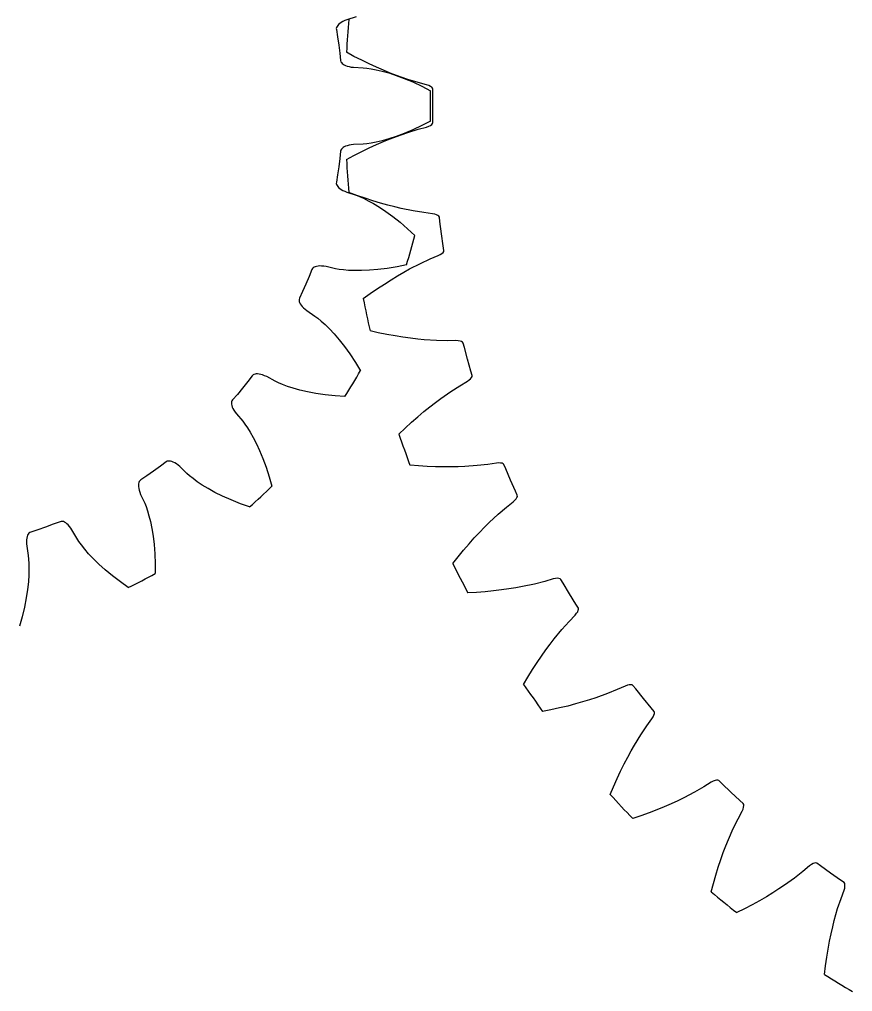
# Model space of a CAD drawing. Extents: x -12.4 to 58.5, y -24 to 24.
# Drawn here: x 2.89 to 22.36, y -20.7 to 2.02 of the extents above; entities that cross this region are included whole.
import ezdxf

# ---------------------------------------------------------------- set-up
doc = ezdxf.new("R2010")
doc.units = 0

msp = doc.modelspace()

# ---------------------------------------------------------------- linework, layer by layer
at = {"layer": 'layer0'}
for p, q in [((10.708, 1.159), (10.533, 1.253)), ((10.892, 1.066), (10.708, 1.159)), ((11.066, 0.981), (10.892, 1.066)), ((11.235, 0.903), (11.066, 0.981)), ((11.397, 0.833), (11.235, 0.903)), ((11.553, 0.769), (11.397, 0.833)), ((11.699, 0.713), (11.553, 0.769)), ((11.969, 0.619), (11.699, 0.713)), ((12.208, 0.546), (11.969, 0.619)), ((12.405, 0.494), (12.208, 0.546)), ((12.456, 0.476), (12.405, 0.494)), ((12.496, 0.457), (12.456, 0.476)), ((12.525, 0.436), (12.496, 0.457)), ((12.544, 0.414), (12.525, 0.436)), ((12.553, 0.392), (12.544, 0.414)), ((12.55, 0), (12.552, 0.286)), ((12.552, 0.286), (12.553, 0.392)), ((12.552, -0.286), (12.55, 0)), ((12.496, -0.457), (12.525, -0.436)), ((12.525, -0.436), (12.544, -0.414)), ((12.544, -0.414), (12.553, -0.392)), ((12.553, -0.392), (12.552, -0.286)), ((11.699, -0.713), (11.969, -0.619)), ((11.969, -0.619), (12.208, -0.546)), ((12.208, -0.546), (12.405, -0.494)), ((12.405, -0.494), (12.456, -0.476)), ((12.456, -0.476), (12.496, -0.457)), ((11.066, -0.981), (11.235, -0.903)), ((11.235, -0.903), (11.397, -0.833)), ((11.397, -0.833), (11.553, -0.769)), ((11.553, -0.769), (11.699, -0.713)), ((10.708, -1.159), (10.892, -1.066)), ((10.892, -1.066), (11.066, -0.981)), ((10.533, -1.253), (10.708, -1.159)), ((10.772, -2.091), (10.585, -2.022)), ((10.966, -2.159), (10.772, -2.091)), ((11.151, -2.219), (10.966, -2.159)), ((11.329, -2.273), (11.151, -2.219)), ((11.499, -2.32), (11.329, -2.273)), ((11.662, -2.362), (11.499, -2.32)), ((11.814, -2.398), (11.662, -2.362)), ((12.094, -2.455), (11.814, -2.398)), ((12.341, -2.494), (12.094, -2.455)), ((12.544, -2.519), (12.341, -2.494)), ((12.596, -2.53), (12.544, -2.519)), ((12.639, -2.544), (12.596, -2.53)), ((12.671, -2.56), (12.639, -2.544)), ((12.693, -2.579), (12.671, -2.56)), ((12.704, -2.6), (12.693, -2.579)), ((12.717, -2.705), (12.704, -2.6)), ((12.754, -2.989), (12.717, -2.705)), ((12.795, -3.272), (12.754, -2.989)), ((12.789, -3.424), (12.805, -3.4)), ((12.811, -3.377), (12.795, -3.272)), ((12.805, -3.4), (12.811, -3.377)), ((12.263, -3.681), (12.49, -3.577)), ((12.49, -3.577), (12.679, -3.498)), ((12.679, -3.498), (12.726, -3.473)), ((12.726, -3.473), (12.763, -3.448)), ((12.763, -3.448), (12.789, -3.424)), ((11.872, -3.887), (12.008, -3.811)), ((12.008, -3.811), (12.263, -3.681)), ((11.418, -4.163), (11.575, -4.063)), ((11.575, -4.063), (11.726, -3.971)), ((11.726, -3.971), (11.872, -3.887)), ((11.087, -4.388), (11.257, -4.27)), ((11.257, -4.27), (11.418, -4.163)), ((10.927, -4.505), (11.087, -4.388)), ((11.277, -5.303), (11.083, -5.259)), ((11.48, -5.343), (11.277, -5.303)), ((11.67, -5.378), (11.48, -5.343)), ((11.854, -5.407), (11.67, -5.378)), ((12.029, -5.431), (11.854, -5.407)), ((12.197, -5.45), (12.029, -5.431)), ((12.352, -5.465), (12.197, -5.45)), ((12.637, -5.483), (12.352, -5.465)), ((12.887, -5.488), (12.637, -5.483)), ((13.092, -5.486), (12.887, -5.488)), ((13.145, -5.489), (13.092, -5.486)), ((13.189, -5.497), (13.145, -5.489)), ((13.223, -5.509), (13.189, -5.497)), ((13.247, -5.525), (13.223, -5.509)), ((13.261, -5.544), (13.247, -5.525)), ((13.288, -5.646), (13.261, -5.544)), ((13.364, -5.922), (13.288, -5.646)), ((13.443, -6.197), (13.364, -5.922)), ((13.435, -6.376), (13.458, -6.348)), ((13.473, -6.299), (13.443, -6.197)), ((13.458, -6.348), (13.47, -6.322)), ((13.47, -6.322), (13.473, -6.299)), ((12.971, -6.675), (13.182, -6.54)), ((13.182, -6.54), (13.358, -6.437)), ((13.358, -6.437), (13.402, -6.406)), ((13.402, -6.406), (13.435, -6.376)), ((12.737, -6.839), (12.971, -6.675)), ((12.342, -7.147), (12.478, -7.036)), ((12.478, -7.036), (12.612, -6.932)), ((12.612, -6.932), (12.737, -6.839)), ((12.055, -7.396), (12.2, -7.267)), ((12.2, -7.267), (12.342, -7.147)), ((11.903, -7.535), (12.055, -7.396)), ((11.76, -7.673), (11.903, -7.535)), ((12.216, -8.415), (12.018, -8.399)), ((13.836, -8.38), (13.587, -8.409)), ((14.038, -8.35), (13.836, -8.38)), ((14.091, -8.346), (14.038, -8.35)), ((14.136, -8.348), (14.091, -8.346)), ((14.171, -8.355), (14.136, -8.348)), ((14.197, -8.367), (14.171, -8.355)), ((14.214, -8.384), (14.197, -8.367)), ((14.255, -8.482), (14.214, -8.384)), ((12.422, -8.428), (12.216, -8.415)), ((12.615, -8.436), (12.422, -8.428)), ((12.801, -8.44), (12.615, -8.436)), ((12.978, -8.44), (12.801, -8.44)), ((13.146, -8.436), (12.978, -8.44)), ((13.302, -8.43), (13.146, -8.436)), ((13.587, -8.409), (13.302, -8.43)), ((14.367, -8.745), (14.255, -8.482)), ((14.483, -9.007), (14.367, -8.745)), ((14.526, -9.103), (14.483, -9.007)), ((14.271, -9.382), (14.431, -9.255)), ((14.431, -9.255), (14.471, -9.219)), ((14.471, -9.219), (14.5, -9.185)), ((14.5, -9.185), (14.518, -9.154)), ((14.518, -9.154), (14.527, -9.127)), ((14.527, -9.127), (14.526, -9.103)), ((13.871, -9.738), (14.081, -9.544)), ((14.081, -9.544), (14.271, -9.382)), ((13.759, -9.848), (13.871, -9.738)), ((13.521, -10.097), (13.642, -9.969)), ((13.642, -9.969), (13.759, -9.848)), ((13.397, -10.236), (13.521, -10.097)), ((13.14, -10.542), (13.271, -10.383)), ((13.271, -10.383), (13.397, -10.236)), ((13.016, -10.698), (13.14, -10.542)), ((15.169, -11.116), (14.927, -11.178)), ((15.365, -11.058), (15.169, -11.116)), ((15.418, -11.047), (15.365, -11.058)), ((15.462, -11.043), (15.418, -11.047)), ((15.498, -11.045), (15.462, -11.043)), ((15.526, -11.054), (15.498, -11.045)), ((15.544, -11.068), (15.526, -11.054)), ((15.598, -11.159), (15.544, -11.068)), ((13.775, -11.356), (13.569, -11.371)), ((13.968, -11.338), (13.775, -11.356)), ((14.153, -11.316), (13.968, -11.338)), ((14.327, -11.292), (14.153, -11.316)), ((14.494, -11.265), (14.327, -11.292)), ((14.647, -11.238), (14.494, -11.265)), ((14.927, -11.178), (14.647, -11.238)), ((15.745, -11.405), (15.598, -11.159)), ((13.569, -11.371), (13.371, -11.382)), ((15.896, -11.648), (15.745, -11.405)), ((15.952, -11.738), (15.896, -11.648)), ((15.937, -11.823), (15.951, -11.79)), ((15.951, -11.79), (15.956, -11.762)), ((15.956, -11.762), (15.952, -11.738)), ((15.737, -12.05), (15.879, -11.902)), ((15.879, -11.902), (15.912, -11.86)), ((15.912, -11.86), (15.937, -11.823)), ((15.389, -12.457), (15.57, -12.236)), ((15.57, -12.236), (15.737, -12.05)), ((15.294, -12.58), (15.389, -12.457)), ((15.092, -12.86), (15.193, -12.716)), ((15.193, -12.716), (15.294, -12.58)), ((14.987, -13.014), (15.092, -12.86)), ((14.774, -13.353), (14.882, -13.177)), ((14.882, -13.177), (14.987, -13.014)), ((14.673, -13.524), (14.774, -13.353)), ((17.049, -13.561), (16.863, -13.645)), ((17.1, -13.542), (17.049, -13.561)), ((17.143, -13.532), (17.1, -13.542)), ((17.179, -13.53), (17.143, -13.532)), ((17.207, -13.535), (17.179, -13.53)), ((17.228, -13.546), (17.207, -13.535)), ((17.294, -13.629), (17.228, -13.546)), ((17.473, -13.852), (17.294, -13.629)), ((16.363, -13.836), (16.214, -13.885)), ((16.632, -13.739), (16.363, -13.836)), ((16.863, -13.645), (16.632, -13.739)), ((17.655, -14.073), (17.473, -13.852)), ((15.514, -14.072), (15.313, -14.116)), ((15.703, -14.028), (15.514, -14.072)), ((15.883, -13.981), (15.703, -14.028)), ((16.053, -13.934), (15.883, -13.981)), ((16.214, -13.885), (16.053, -13.934)), ((17.723, -14.155), (17.655, -14.073)), ((15.313, -14.116), (15.117, -14.153)), ((17.673, -14.327), (17.701, -14.281)), ((17.701, -14.281), (17.719, -14.241)), ((17.719, -14.241), (17.729, -14.206)), ((17.73, -14.177), (17.723, -14.155)), ((17.729, -14.206), (17.73, -14.177)), ((17.413, -14.699), (17.552, -14.492)), ((17.552, -14.492), (17.673, -14.327)), ((17.263, -14.943), (17.413, -14.699)), ((17.185, -15.078), (17.263, -14.943)), ((17.105, -15.226), (17.185, -15.078)), ((16.941, -15.55), (17.023, -15.383)), ((17.023, -15.383), (17.105, -15.226)), ((16.859, -15.726), (16.941, -15.55)), ((16.776, -15.914), (16.859, -15.726)), ((19.058, -15.81), (18.885, -15.919)), ((19.106, -15.786), (19.058, -15.81)), ((19.147, -15.77), (19.106, -15.786)), ((19.183, -15.762), (19.147, -15.77)), ((19.211, -15.763), (19.183, -15.762)), ((19.233, -15.772), (19.211, -15.763)), ((19.31, -15.845), (19.233, -15.772)), ((19.518, -16.042), (19.31, -15.845)), ((16.699, -16.098), (16.776, -15.914)), ((18.669, -16.044), (18.416, -16.177)), ((18.885, -15.919), (18.669, -16.044)), ((19.728, -16.236), (19.518, -16.042)), ((18.122, -16.316), (17.96, -16.386)), ((18.275, -16.245), (18.122, -16.316)), ((18.416, -16.177), (18.275, -16.245)), ((19.807, -16.307), (19.728, -16.236)), ((19.817, -16.329), (19.807, -16.307)), ((19.815, -16.393), (19.82, -16.357)), ((19.82, -16.357), (19.817, -16.329)), ((17.607, -16.527), (17.413, -16.597)), ((17.788, -16.457), (17.607, -16.527)), ((17.96, -16.386), (17.788, -16.457)), ((19.684, -16.665), (19.78, -16.485)), ((19.78, -16.485), (19.802, -16.436)), ((19.802, -16.436), (19.815, -16.393)), ((17.413, -16.597), (17.225, -16.661)), ((19.573, -16.889), (19.684, -16.665)), ((19.458, -17.151), (19.573, -16.889)), ((19.4, -17.295), (19.458, -17.151)), ((19.281, -17.619), (19.34, -17.453)), ((19.34, -17.453), (19.4, -17.295)), ((19.222, -17.796), (19.281, -17.619)), ((21.438, -17.713), (21.399, -17.735)), ((21.472, -17.701), (21.438, -17.713)), ((21.5, -17.698), (21.472, -17.701)), ((21.523, -17.704), (21.5, -17.698)), ((21.609, -17.766), (21.523, -17.704)), ((19.165, -17.981), (19.222, -17.796)), ((21.198, -17.897), (21.001, -18.051)), ((21.355, -17.766), (21.198, -17.897)), ((21.399, -17.735), (21.355, -17.766)), ((21.842, -17.932), (21.609, -17.766)), ((22.077, -18.096), (21.842, -17.932)), ((19.057, -18.372), (19.108, -18.179)), ((19.108, -18.179), (19.165, -17.981)), ((21.001, -18.051), (20.768, -18.217)), ((22.164, -18.156), (22.077, -18.096)), ((22.177, -18.176), (22.164, -18.156)), ((22.184, -18.204), (22.177, -18.176)), ((20.496, -18.394), (20.346, -18.486)), ((20.639, -18.303), (20.496, -18.394)), ((20.768, -18.217), (20.639, -18.303)), ((22.091, -18.527), (22.162, -18.335)), ((22.162, -18.335), (22.177, -18.284)), ((22.177, -18.284), (22.184, -18.24)), ((22.184, -18.24), (22.184, -18.204)), ((20.185, -18.579), (20.015, -18.673)), ((20.346, -18.486), (20.185, -18.579)), ((22.012, -18.764), (22.091, -18.527)), ((19.832, -18.769), (19.655, -18.858)), ((20.015, -18.673), (19.832, -18.769)), ((21.934, -19.039), (22.012, -18.764)), ((21.896, -19.19), (21.934, -19.039)), ((21.858, -19.355), (21.896, -19.19)), ((21.788, -19.71), (21.822, -19.528)), ((21.822, -19.528), (21.858, -19.355)), ((21.756, -19.902), (21.788, -19.71)), ((21.727, -20.106), (21.756, -19.902)), ((21.703, -20.303), (21.727, -20.106))]:
    msp.add_line(p, q, dxfattribs=at)
for start, end in [(175.1676, 177.0063), (182.9937, 184.8324), (190.8198, 192.6585), (198.6459, 200.4845), (206.472, 208.3106), (214.2981, 216.1367), (222.1242, 223.9628), (229.9502, 231.7889), (237.7763, 239.615)]:
    msp.add_arc((34.5, 0), 24, start, end, dxfattribs=at)
at = {"layer": 'layer1'}
for p, q in [((10.757, 2.086), (10.543, 2.016)), ((10.301, 1.834), (10.296, 1.811)), ((10.312, 1.857), (10.301, 1.834)), ((10.328, 1.881), (10.312, 1.857)), ((10.35, 1.905), (10.328, 1.881)), ((10.378, 1.928), (10.35, 1.905)), ((10.411, 1.951), (10.378, 1.928)), ((10.449, 1.974), (10.411, 1.951)), ((10.493, 1.995), (10.449, 1.974)), ((10.543, 2.016), (10.493, 1.995)), ((10.296, 1.811), (10.297, 1.783)), ((10.297, 1.783), (10.325, 1.614)), ((10.325, 1.614), (10.353, 1.423)), ((10.353, 1.423), (10.377, 1.232)), ((10.377, 1.232), (10.396, 1.061)), ((10.396, 1.061), (10.403, 1.034)), ((10.403, 1.034), (10.414, 1.013)), ((10.414, 1.013), (10.431, 0.994)), ((10.431, 0.994), (10.453, 0.975)), ((10.453, 0.975), (10.48, 0.958)), ((10.48, 0.958), (10.513, 0.943)), ((10.513, 0.943), (10.551, 0.93)), ((10.551, 0.93), (10.594, 0.919)), ((10.594, 0.919), (10.642, 0.91)), ((10.642, 0.91), (10.695, 0.904)), ((10.695, 0.904), (10.921, 0.894)), ((10.921, 0.894), (11.006, 0.885)), ((11.006, 0.885), (11.108, 0.869)), ((11.108, 0.869), (11.229, 0.846)), ((11.229, 0.846), (11.367, 0.814)), ((11.367, 0.814), (11.523, 0.77)), ((11.523, 0.77), (11.694, 0.714)), ((11.694, 0.714), (11.88, 0.645)), ((11.88, 0.645), (12.081, 0.56)), ((12.081, 0.56), (12.295, 0.459)), ((12.295, 0.459), (12.495, 0.355)), ((12.495, -0.355), (12.295, -0.459)), ((11.88, -0.645), (11.694, -0.714)), ((12.081, -0.56), (11.88, -0.645)), ((12.295, -0.459), (12.081, -0.56)), ((10.695, -0.904), (10.642, -0.91)), ((10.921, -0.894), (10.695, -0.904)), ((11.006, -0.885), (10.921, -0.894)), ((11.108, -0.869), (11.006, -0.885)), ((11.229, -0.846), (11.108, -0.869)), ((11.367, -0.814), (11.229, -0.846)), ((11.523, -0.77), (11.367, -0.814)), ((11.694, -0.714), (11.523, -0.77)), ((10.396, -1.061), (10.377, -1.232)), ((10.403, -1.034), (10.396, -1.061)), ((10.414, -1.013), (10.403, -1.034)), ((10.431, -0.994), (10.414, -1.013)), ((10.453, -0.975), (10.431, -0.994)), ((10.48, -0.958), (10.453, -0.975)), ((10.513, -0.943), (10.48, -0.958)), ((10.551, -0.93), (10.513, -0.943)), ((10.594, -0.919), (10.551, -0.93)), ((10.642, -0.91), (10.594, -0.919)), ((10.377, -1.232), (10.353, -1.423)), ((10.353, -1.423), (10.325, -1.614)), ((10.297, -1.783), (10.296, -1.811)), ((10.296, -1.811), (10.301, -1.834)), ((10.325, -1.614), (10.297, -1.783)), ((10.301, -1.834), (10.312, -1.857)), ((10.312, -1.857), (10.328, -1.881)), ((10.328, -1.881), (10.35, -1.905)), ((10.35, -1.905), (10.378, -1.928)), ((10.378, -1.928), (10.411, -1.951)), ((10.411, -1.951), (10.449, -1.974)), ((10.449, -1.974), (10.493, -1.995)), ((10.493, -1.995), (10.543, -2.016)), ((10.543, -2.016), (10.757, -2.086)), ((10.757, -2.086), (10.836, -2.117)), ((10.836, -2.117), (10.931, -2.16)), ((10.931, -2.16), (11.041, -2.215)), ((11.041, -2.215), (11.165, -2.283)), ((11.165, -2.283), (11.303, -2.367)), ((11.303, -2.367), (11.453, -2.467)), ((11.453, -2.467), (11.614, -2.584)), ((11.614, -2.584), (11.785, -2.72)), ((11.785, -2.72), (11.963, -2.875)), ((11.963, -2.875), (12.127, -3.029)), ((9.724, -3.826), (9.66, -3.986)), ((9.738, -3.802), (9.724, -3.826)), ((9.754, -3.785), (9.738, -3.802)), ((9.776, -3.771), (9.754, -3.785)), ((9.802, -3.759), (9.776, -3.771)), ((9.833, -3.75), (9.802, -3.759)), ((9.869, -3.745), (9.833, -3.75)), ((9.909, -3.742), (9.869, -3.745)), ((9.953, -3.743), (9.909, -3.742)), ((10.002, -3.747), (9.953, -3.743)), ((10.055, -3.756), (10.002, -3.747)), ((10.275, -3.807), (10.055, -3.756)), ((10.359, -3.821), (10.275, -3.807)), ((10.462, -3.834), (10.359, -3.821)), ((10.584, -3.844), (10.462, -3.834)), ((10.726, -3.85), (10.584, -3.844)), ((10.888, -3.85), (10.726, -3.85)), ((11.068, -3.843), (10.888, -3.85)), ((11.265, -3.826), (11.068, -3.843)), ((11.482, -3.799), (11.265, -3.826)), ((11.715, -3.76), (11.482, -3.799)), ((11.936, -3.713), (11.715, -3.76)), ((9.66, -3.986), (9.585, -4.163)), ((9.585, -4.163), (9.506, -4.339)), ((9.425, -4.522), (9.424, -4.545)), ((9.434, -4.495), (9.425, -4.522)), ((9.506, -4.339), (9.434, -4.495)), ((9.424, -4.545), (9.428, -4.571)), ((9.428, -4.571), (9.438, -4.598)), ((9.438, -4.598), (9.453, -4.626)), ((9.453, -4.626), (9.473, -4.656)), ((9.473, -4.656), (9.498, -4.688)), ((9.498, -4.688), (9.529, -4.72)), ((9.529, -4.72), (9.566, -4.752)), ((9.566, -4.752), (9.608, -4.785)), ((9.608, -4.785), (9.796, -4.911)), ((9.796, -4.911), (9.863, -4.962)), ((9.863, -4.962), (9.943, -5.029)), ((9.943, -5.029), (10.034, -5.111)), ((10.034, -5.111), (10.135, -5.211)), ((10.135, -5.211), (10.245, -5.329)), ((10.245, -5.329), (10.363, -5.466)), ((10.363, -5.466), (10.486, -5.622)), ((10.486, -5.622), (10.614, -5.799)), ((10.614, -5.799), (10.744, -5.996)), ((10.744, -5.996), (10.861, -6.189)), ((8.331, -6.308), (8.226, -6.444)), ((8.351, -6.288), (8.331, -6.308)), ((8.371, -6.277), (8.351, -6.288)), ((8.396, -6.269), (8.371, -6.277)), ((8.424, -6.264), (8.396, -6.269)), ((8.457, -6.264), (8.424, -6.264)), ((8.492, -6.268), (8.457, -6.264)), ((8.532, -6.277), (8.492, -6.268)), ((8.574, -6.29), (8.532, -6.277)), ((8.62, -6.307), (8.574, -6.29)), ((8.669, -6.329), (8.62, -6.307)), ((8.867, -6.438), (8.669, -6.329)), ((8.226, -6.444), (8.106, -6.595)), ((8.944, -6.474), (8.867, -6.438)), ((9.04, -6.515), (8.944, -6.474)), ((9.154, -6.557), (9.04, -6.515)), ((9.289, -6.601), (9.154, -6.557)), ((7.983, -6.743), (7.871, -6.874)), ((8.106, -6.595), (7.983, -6.743)), ((9.445, -6.645), (9.289, -6.601)), ((9.621, -6.686), (9.445, -6.645)), ((9.815, -6.724), (9.621, -6.686)), ((10.032, -6.756), (9.815, -6.724)), ((10.267, -6.781), (10.032, -6.756)), ((10.491, -6.796), (10.267, -6.781)), ((7.849, -6.919), (7.846, -6.945)), ((7.846, -6.945), (7.847, -6.974)), ((7.847, -6.974), (7.854, -7.005)), ((7.856, -6.897), (7.849, -6.919)), ((7.854, -7.005), (7.865, -7.039)), ((7.871, -6.874), (7.856, -6.897)), ((7.865, -7.039), (7.881, -7.076)), ((7.881, -7.076), (7.902, -7.115)), ((7.902, -7.115), (7.929, -7.157)), ((7.929, -7.157), (7.96, -7.2)), ((7.96, -7.2), (8.108, -7.372)), ((8.108, -7.372), (8.159, -7.439)), ((8.159, -7.439), (8.217, -7.525)), ((8.217, -7.525), (8.283, -7.629)), ((8.283, -7.629), (8.353, -7.752)), ((8.353, -7.752), (8.428, -7.896)), ((8.428, -7.896), (8.504, -8.059)), ((8.504, -8.059), (8.58, -8.242)), ((6.321, -8.322), (6.183, -8.425)), ((6.345, -8.308), (6.321, -8.322)), ((6.368, -8.302), (6.345, -8.308)), ((6.393, -8.301), (6.368, -8.302)), ((6.422, -8.305), (6.393, -8.301)), ((6.453, -8.314), (6.422, -8.305)), ((6.486, -8.327), (6.453, -8.314)), ((6.522, -8.346), (6.486, -8.327)), ((6.56, -8.37), (6.522, -8.346)), ((6.599, -8.399), (6.56, -8.37)), ((6.64, -8.433), (6.599, -8.399)), ((8.58, -8.242), (8.656, -8.447)), ((6.026, -8.537), (5.868, -8.647)), ((6.183, -8.425), (6.026, -8.537)), ((6.801, -8.592), (6.64, -8.433)), ((6.865, -8.647), (6.801, -8.592)), ((8.656, -8.447), (8.728, -8.672)), ((5.675, -8.832), (5.673, -8.864)), ((5.681, -8.804), (5.675, -8.832)), ((5.691, -8.78), (5.681, -8.804)), ((5.704, -8.761), (5.691, -8.78)), ((5.725, -8.742), (5.704, -8.761)), ((5.868, -8.647), (5.725, -8.742)), ((6.947, -8.712), (6.865, -8.647)), ((7.046, -8.784), (6.947, -8.712)), ((7.164, -8.863), (7.046, -8.784)), ((8.728, -8.672), (8.788, -8.889)), ((5.673, -8.864), (5.674, -8.9)), ((5.674, -8.9), (5.68, -8.94)), ((5.68, -8.94), (5.69, -8.984)), ((5.69, -8.984), (5.704, -9.03)), ((5.704, -9.03), (5.723, -9.081)), ((5.723, -9.081), (5.818, -9.286)), ((7.302, -8.947), (7.164, -8.863)), ((7.46, -9.034), (7.302, -8.947)), ((7.637, -9.123), (7.46, -9.034)), ((5.818, -9.286), (5.849, -9.365)), ((7.837, -9.212), (7.637, -9.123)), ((8.056, -9.299), (7.837, -9.212)), ((8.269, -9.374), (8.056, -9.299)), ((5.849, -9.365), (5.883, -9.463)), ((5.883, -9.463), (5.917, -9.581)), ((3.841, -9.719), (3.681, -9.78)), ((3.868, -9.712), (3.841, -9.719)), ((3.891, -9.713), (3.868, -9.712)), ((3.917, -9.718), (3.891, -9.713)), ((3.943, -9.73), (3.917, -9.718)), ((3.971, -9.746), (3.943, -9.73)), ((3.999, -9.768), (3.971, -9.746)), ((4.028, -9.796), (3.999, -9.768)), ((5.917, -9.581), (5.952, -9.718)), ((5.952, -9.718), (5.985, -9.877)), ((3.111, -9.99), (3.095, -10.01)), ((3.129, -9.975), (3.111, -9.99)), ((3.154, -9.963), (3.129, -9.975)), ((3.317, -9.91), (3.154, -9.963)), ((3.499, -9.847), (3.317, -9.91)), ((3.681, -9.78), (3.499, -9.847)), ((4.058, -9.829), (4.028, -9.796)), ((4.088, -9.868), (4.058, -9.829)), ((4.118, -9.912), (4.088, -9.868)), ((4.231, -10.108), (4.118, -9.912)), ((5.985, -9.877), (6.014, -10.054)), ((3.057, -10.141), (3.055, -10.186)), ((3.055, -10.186), (3.056, -10.235)), ((3.062, -10.101), (3.057, -10.141)), ((3.071, -10.066), (3.062, -10.101)), ((3.082, -10.036), (3.071, -10.066)), ((3.095, -10.01), (3.082, -10.036)), ((4.278, -10.179), (4.231, -10.108)), ((4.339, -10.263), (4.278, -10.179)), ((6.014, -10.054), (6.038, -10.251)), ((3.056, -10.235), (3.061, -10.288)), ((3.061, -10.288), (3.097, -10.511)), ((4.415, -10.359), (4.339, -10.263)), ((4.507, -10.467), (4.415, -10.359)), ((6.038, -10.251), (6.056, -10.469)), ((3.097, -10.511), (3.105, -10.595)), ((3.105, -10.595), (3.111, -10.699)), ((4.617, -10.585), (4.507, -10.467)), ((4.746, -10.712), (4.617, -10.585)), ((6.056, -10.469), (6.064, -10.705)), ((3.113, -10.822), (3.109, -10.964)), ((3.111, -10.699), (3.113, -10.822)), ((4.893, -10.845), (4.746, -10.712)), ((5.061, -10.985), (4.893, -10.845)), ((6.064, -10.705), (6.064, -10.931)), ((3.098, -11.125), (3.079, -11.304)), ((3.109, -10.964), (3.098, -11.125)), ((5.249, -11.128), (5.061, -10.985)), ((5.433, -11.258), (5.249, -11.128)), ((3.079, -11.304), (3.049, -11.5)), ((3.049, -11.5), (3.007, -11.715)), ((3.007, -11.715), (2.951, -11.945)), ((2.951, -11.945), (2.89, -12.161))]:
    msp.add_line(p, q, dxfattribs=at)
for start, end in [(358.3711, 361.6289), (342.7189, 345.9767), (327.0668, 330.3245), (311.4146, 314.6724), (295.7624, 299.0202)]:
    msp.add_arc((0, 0), 12.5, start, end, dxfattribs=at)
at = {"layer": 'layer2'}
for p, q in [((10.708, 1.159), (10.533, 1.253)), ((10.892, 1.066), (10.708, 1.159)), ((11.066, 0.981), (10.892, 1.066)), ((11.235, 0.903), (11.066, 0.981)), ((11.397, 0.833), (11.235, 0.903)), ((11.553, 0.769), (11.397, 0.833)), ((11.699, 0.713), (11.553, 0.769)), ((11.969, 0.619), (11.699, 0.713)), ((12.208, 0.546), (11.969, 0.619)), ((12.405, 0.494), (12.208, 0.546)), ((12.456, 0.476), (12.405, 0.494)), ((12.496, 0.457), (12.456, 0.476)), ((12.525, 0.436), (12.496, 0.457)), ((12.544, 0.414), (12.525, 0.436)), ((12.553, 0.392), (12.544, 0.414)), ((12.55, 0), (12.552, 0.286)), ((12.552, 0.286), (12.553, 0.392)), ((12.552, -0.286), (12.55, 0)), ((12.496, -0.457), (12.525, -0.436)), ((12.525, -0.436), (12.544, -0.414)), ((12.544, -0.414), (12.553, -0.392)), ((12.553, -0.392), (12.552, -0.286)), ((11.699, -0.713), (11.969, -0.619)), ((11.969, -0.619), (12.208, -0.546)), ((12.208, -0.546), (12.405, -0.494)), ((12.405, -0.494), (12.456, -0.476)), ((12.456, -0.476), (12.496, -0.457)), ((11.066, -0.981), (11.235, -0.903)), ((11.235, -0.903), (11.397, -0.833)), ((11.397, -0.833), (11.553, -0.769)), ((11.553, -0.769), (11.699, -0.713)), ((10.708, -1.159), (10.892, -1.066)), ((10.892, -1.066), (11.066, -0.981)), ((10.533, -1.253), (10.708, -1.159)), ((10.772, -2.091), (10.585, -2.022)), ((10.966, -2.159), (10.772, -2.091)), ((11.151, -2.219), (10.966, -2.159)), ((11.329, -2.273), (11.151, -2.219)), ((11.499, -2.32), (11.329, -2.273)), ((11.662, -2.362), (11.499, -2.32)), ((11.814, -2.398), (11.662, -2.362)), ((12.094, -2.455), (11.814, -2.398)), ((12.341, -2.494), (12.094, -2.455)), ((12.544, -2.519), (12.341, -2.494)), ((12.596, -2.53), (12.544, -2.519)), ((12.639, -2.544), (12.596, -2.53)), ((12.671, -2.56), (12.639, -2.544)), ((12.693, -2.579), (12.671, -2.56)), ((12.704, -2.6), (12.693, -2.579)), ((12.717, -2.705), (12.704, -2.6)), ((12.754, -2.989), (12.717, -2.705)), ((12.795, -3.272), (12.754, -2.989)), ((12.789, -3.424), (12.805, -3.4)), ((12.811, -3.377), (12.795, -3.272)), ((12.805, -3.4), (12.811, -3.377)), ((12.263, -3.681), (12.49, -3.577)), ((12.49, -3.577), (12.679, -3.498)), ((12.679, -3.498), (12.726, -3.473)), ((12.726, -3.473), (12.763, -3.448)), ((12.763, -3.448), (12.789, -3.424)), ((11.872, -3.887), (12.008, -3.811)), ((12.008, -3.811), (12.263, -3.681)), ((11.418, -4.163), (11.575, -4.063)), ((11.575, -4.063), (11.726, -3.971)), ((11.726, -3.971), (11.872, -3.887)), ((11.087, -4.388), (11.257, -4.27)), ((11.257, -4.27), (11.418, -4.163)), ((10.927, -4.505), (11.087, -4.388)), ((11.277, -5.303), (11.083, -5.259)), ((11.48, -5.343), (11.277, -5.303)), ((11.67, -5.378), (11.48, -5.343)), ((11.854, -5.407), (11.67, -5.378)), ((12.029, -5.431), (11.854, -5.407)), ((12.197, -5.45), (12.029, -5.431)), ((12.352, -5.465), (12.197, -5.45)), ((12.637, -5.483), (12.352, -5.465)), ((12.887, -5.488), (12.637, -5.483)), ((13.092, -5.486), (12.887, -5.488)), ((13.145, -5.489), (13.092, -5.486)), ((13.189, -5.497), (13.145, -5.489)), ((13.223, -5.509), (13.189, -5.497)), ((13.247, -5.525), (13.223, -5.509)), ((13.261, -5.544), (13.247, -5.525)), ((13.288, -5.646), (13.261, -5.544)), ((13.364, -5.922), (13.288, -5.646)), ((13.443, -6.197), (13.364, -5.922)), ((13.435, -6.376), (13.458, -6.348)), ((13.473, -6.299), (13.443, -6.197)), ((13.458, -6.348), (13.47, -6.322)), ((13.47, -6.322), (13.473, -6.299)), ((12.971, -6.675), (13.182, -6.54)), ((13.182, -6.54), (13.358, -6.437)), ((13.358, -6.437), (13.402, -6.406)), ((13.402, -6.406), (13.435, -6.376)), ((12.737, -6.839), (12.971, -6.675)), ((12.342, -7.147), (12.478, -7.036)), ((12.478, -7.036), (12.612, -6.932)), ((12.612, -6.932), (12.737, -6.839)), ((12.055, -7.396), (12.2, -7.267)), ((12.2, -7.267), (12.342, -7.147)), ((11.903, -7.535), (12.055, -7.396)), ((11.76, -7.673), (11.903, -7.535)), ((12.216, -8.415), (12.018, -8.399)), ((13.836, -8.38), (13.587, -8.409)), ((14.038, -8.35), (13.836, -8.38)), ((14.091, -8.346), (14.038, -8.35)), ((14.136, -8.348), (14.091, -8.346)), ((14.171, -8.355), (14.136, -8.348)), ((14.197, -8.367), (14.171, -8.355)), ((14.214, -8.384), (14.197, -8.367)), ((14.255, -8.482), (14.214, -8.384)), ((12.422, -8.428), (12.216, -8.415)), ((12.615, -8.436), (12.422, -8.428)), ((12.801, -8.44), (12.615, -8.436)), ((12.978, -8.44), (12.801, -8.44)), ((13.146, -8.436), (12.978, -8.44)), ((13.302, -8.43), (13.146, -8.436)), ((13.587, -8.409), (13.302, -8.43)), ((14.367, -8.745), (14.255, -8.482)), ((14.483, -9.007), (14.367, -8.745)), ((14.526, -9.103), (14.483, -9.007)), ((14.271, -9.382), (14.431, -9.255)), ((14.431, -9.255), (14.471, -9.219)), ((14.471, -9.219), (14.5, -9.185)), ((14.5, -9.185), (14.518, -9.154)), ((14.518, -9.154), (14.527, -9.127)), ((14.527, -9.127), (14.526, -9.103)), ((13.871, -9.738), (14.081, -9.544)), ((14.081, -9.544), (14.271, -9.382)), ((13.759, -9.848), (13.871, -9.738)), ((13.521, -10.097), (13.642, -9.969)), ((13.642, -9.969), (13.759, -9.848)), ((13.397, -10.236), (13.521, -10.097)), ((13.14, -10.542), (13.271, -10.383)), ((13.271, -10.383), (13.397, -10.236)), ((13.016, -10.698), (13.14, -10.542)), ((15.169, -11.116), (14.927, -11.178)), ((15.365, -11.058), (15.169, -11.116)), ((15.418, -11.047), (15.365, -11.058)), ((15.462, -11.043), (15.418, -11.047)), ((15.498, -11.045), (15.462, -11.043)), ((15.526, -11.054), (15.498, -11.045)), ((15.544, -11.068), (15.526, -11.054)), ((15.598, -11.159), (15.544, -11.068)), ((13.775, -11.356), (13.569, -11.371)), ((13.968, -11.338), (13.775, -11.356)), ((14.153, -11.316), (13.968, -11.338)), ((14.327, -11.292), (14.153, -11.316)), ((14.494, -11.265), (14.327, -11.292)), ((14.647, -11.238), (14.494, -11.265)), ((14.927, -11.178), (14.647, -11.238)), ((15.745, -11.405), (15.598, -11.159)), ((13.569, -11.371), (13.371, -11.382)), ((15.896, -11.648), (15.745, -11.405)), ((15.952, -11.738), (15.896, -11.648)), ((15.937, -11.823), (15.951, -11.79)), ((15.951, -11.79), (15.956, -11.762)), ((15.956, -11.762), (15.952, -11.738)), ((15.737, -12.05), (15.879, -11.902)), ((15.879, -11.902), (15.912, -11.86)), ((15.912, -11.86), (15.937, -11.823)), ((15.389, -12.457), (15.57, -12.236)), ((15.57, -12.236), (15.737, -12.05)), ((15.294, -12.58), (15.389, -12.457)), ((15.092, -12.86), (15.193, -12.716)), ((15.193, -12.716), (15.294, -12.58)), ((14.987, -13.014), (15.092, -12.86)), ((14.774, -13.353), (14.882, -13.177)), ((14.882, -13.177), (14.987, -13.014)), ((14.673, -13.524), (14.774, -13.353)), ((17.049, -13.561), (16.863, -13.645)), ((17.1, -13.542), (17.049, -13.561)), ((17.143, -13.532), (17.1, -13.542)), ((17.179, -13.53), (17.143, -13.532)), ((17.207, -13.535), (17.179, -13.53)), ((17.228, -13.546), (17.207, -13.535)), ((17.294, -13.629), (17.228, -13.546)), ((17.473, -13.852), (17.294, -13.629)), ((16.363, -13.836), (16.214, -13.885)), ((16.632, -13.739), (16.363, -13.836)), ((16.863, -13.645), (16.632, -13.739)), ((17.655, -14.073), (17.473, -13.852)), ((15.514, -14.072), (15.313, -14.116)), ((15.703, -14.028), (15.514, -14.072)), ((15.883, -13.981), (15.703, -14.028)), ((16.053, -13.934), (15.883, -13.981)), ((16.214, -13.885), (16.053, -13.934)), ((17.723, -14.155), (17.655, -14.073)), ((15.313, -14.116), (15.117, -14.153)), ((17.673, -14.327), (17.701, -14.281)), ((17.701, -14.281), (17.719, -14.241)), ((17.719, -14.241), (17.729, -14.206)), ((17.73, -14.177), (17.723, -14.155)), ((17.729, -14.206), (17.73, -14.177)), ((17.413, -14.699), (17.552, -14.492)), ((17.552, -14.492), (17.673, -14.327)), ((17.263, -14.943), (17.413, -14.699)), ((17.185, -15.078), (17.263, -14.943)), ((17.105, -15.226), (17.185, -15.078)), ((16.941, -15.55), (17.023, -15.383)), ((17.023, -15.383), (17.105, -15.226)), ((16.859, -15.726), (16.941, -15.55)), ((16.776, -15.914), (16.859, -15.726)), ((19.058, -15.81), (18.885, -15.919)), ((19.106, -15.786), (19.058, -15.81)), ((19.147, -15.77), (19.106, -15.786)), ((19.183, -15.762), (19.147, -15.77)), ((19.211, -15.763), (19.183, -15.762)), ((19.233, -15.772), (19.211, -15.763)), ((19.31, -15.845), (19.233, -15.772)), ((19.518, -16.042), (19.31, -15.845)), ((16.699, -16.098), (16.776, -15.914)), ((18.669, -16.044), (18.416, -16.177)), ((18.885, -15.919), (18.669, -16.044)), ((19.728, -16.236), (19.518, -16.042)), ((18.122, -16.316), (17.96, -16.386)), ((18.275, -16.245), (18.122, -16.316)), ((18.416, -16.177), (18.275, -16.245)), ((19.807, -16.307), (19.728, -16.236)), ((19.817, -16.329), (19.807, -16.307)), ((19.815, -16.393), (19.82, -16.357)), ((19.82, -16.357), (19.817, -16.329)), ((17.607, -16.527), (17.413, -16.597)), ((17.788, -16.457), (17.607, -16.527)), ((17.96, -16.386), (17.788, -16.457)), ((19.684, -16.665), (19.78, -16.485)), ((19.78, -16.485), (19.802, -16.436)), ((19.802, -16.436), (19.815, -16.393)), ((17.413, -16.597), (17.225, -16.661)), ((19.573, -16.889), (19.684, -16.665)), ((19.458, -17.151), (19.573, -16.889)), ((19.4, -17.295), (19.458, -17.151)), ((19.281, -17.619), (19.34, -17.453)), ((19.34, -17.453), (19.4, -17.295)), ((19.222, -17.796), (19.281, -17.619)), ((21.438, -17.713), (21.399, -17.735)), ((21.472, -17.701), (21.438, -17.713)), ((21.5, -17.698), (21.472, -17.701)), ((21.523, -17.704), (21.5, -17.698)), ((21.609, -17.766), (21.523, -17.704)), ((19.165, -17.981), (19.222, -17.796)), ((21.198, -17.897), (21.001, -18.051)), ((21.355, -17.766), (21.198, -17.897)), ((21.399, -17.735), (21.355, -17.766)), ((21.842, -17.932), (21.609, -17.766)), ((22.077, -18.096), (21.842, -17.932)), ((19.057, -18.372), (19.108, -18.179)), ((19.108, -18.179), (19.165, -17.981)), ((21.001, -18.051), (20.768, -18.217)), ((22.164, -18.156), (22.077, -18.096)), ((22.177, -18.176), (22.164, -18.156)), ((22.184, -18.204), (22.177, -18.176)), ((20.496, -18.394), (20.346, -18.486)), ((20.639, -18.303), (20.496, -18.394)), ((20.768, -18.217), (20.639, -18.303)), ((22.091, -18.527), (22.162, -18.335)), ((22.162, -18.335), (22.177, -18.284)), ((22.177, -18.284), (22.184, -18.24)), ((22.184, -18.24), (22.184, -18.204)), ((20.185, -18.579), (20.015, -18.673)), ((20.346, -18.486), (20.185, -18.579)), ((22.012, -18.764), (22.091, -18.527)), ((19.832, -18.769), (19.655, -18.858)), ((20.015, -18.673), (19.832, -18.769)), ((21.934, -19.039), (22.012, -18.764)), ((21.896, -19.19), (21.934, -19.039)), ((21.858, -19.355), (21.896, -19.19)), ((21.788, -19.71), (21.822, -19.528)), ((21.822, -19.528), (21.858, -19.355)), ((21.756, -19.902), (21.788, -19.71)), ((21.727, -20.106), (21.756, -19.902)), ((21.703, -20.303), (21.727, -20.106))]:
    msp.add_line(p, q, dxfattribs=at)
for start, end in [(175.1676, 177.0063), (182.9937, 184.8324), (190.8198, 192.6585), (198.6459, 200.4845), (206.472, 208.3106), (214.2981, 216.1367), (222.1242, 223.9628), (229.9502, 231.7889), (237.7763, 239.615)]:
    msp.add_arc((34.5, 0), 24, start, end, dxfattribs=at)
at = {"layer": 'layer3'}
for p, q in [((10.757, 2.086), (10.543, 2.016)), ((10.301, 1.834), (10.296, 1.811)), ((10.312, 1.857), (10.301, 1.834)), ((10.328, 1.881), (10.312, 1.857)), ((10.35, 1.905), (10.328, 1.881)), ((10.378, 1.928), (10.35, 1.905)), ((10.411, 1.951), (10.378, 1.928)), ((10.449, 1.974), (10.411, 1.951)), ((10.493, 1.995), (10.449, 1.974)), ((10.543, 2.016), (10.493, 1.995)), ((10.296, 1.811), (10.297, 1.783)), ((10.297, 1.783), (10.325, 1.614)), ((10.325, 1.614), (10.353, 1.423)), ((10.353, 1.423), (10.377, 1.232)), ((10.377, 1.232), (10.396, 1.061)), ((10.396, 1.061), (10.403, 1.034)), ((10.403, 1.034), (10.414, 1.013)), ((10.414, 1.013), (10.431, 0.994)), ((10.431, 0.994), (10.453, 0.975)), ((10.453, 0.975), (10.48, 0.958)), ((10.48, 0.958), (10.513, 0.943)), ((10.513, 0.943), (10.551, 0.93)), ((10.551, 0.93), (10.594, 0.919)), ((10.594, 0.919), (10.642, 0.91)), ((10.642, 0.91), (10.695, 0.904)), ((10.695, 0.904), (10.921, 0.894)), ((10.921, 0.894), (11.006, 0.885)), ((11.006, 0.885), (11.108, 0.869)), ((11.108, 0.869), (11.229, 0.846)), ((11.229, 0.846), (11.367, 0.814)), ((11.367, 0.814), (11.523, 0.77)), ((11.523, 0.77), (11.694, 0.714)), ((11.694, 0.714), (11.88, 0.645)), ((11.88, 0.645), (12.081, 0.56)), ((12.081, 0.56), (12.295, 0.459)), ((12.295, 0.459), (12.495, 0.355)), ((12.495, -0.355), (12.295, -0.459)), ((11.88, -0.645), (11.694, -0.714)), ((12.081, -0.56), (11.88, -0.645)), ((12.295, -0.459), (12.081, -0.56)), ((10.695, -0.904), (10.642, -0.91)), ((10.921, -0.894), (10.695, -0.904)), ((11.006, -0.885), (10.921, -0.894)), ((11.108, -0.869), (11.006, -0.885)), ((11.229, -0.846), (11.108, -0.869)), ((11.367, -0.814), (11.229, -0.846)), ((11.523, -0.77), (11.367, -0.814)), ((11.694, -0.714), (11.523, -0.77)), ((10.396, -1.061), (10.377, -1.232)), ((10.403, -1.034), (10.396, -1.061)), ((10.414, -1.013), (10.403, -1.034)), ((10.431, -0.994), (10.414, -1.013)), ((10.453, -0.975), (10.431, -0.994)), ((10.48, -0.958), (10.453, -0.975)), ((10.513, -0.943), (10.48, -0.958)), ((10.551, -0.93), (10.513, -0.943)), ((10.594, -0.919), (10.551, -0.93)), ((10.642, -0.91), (10.594, -0.919)), ((10.377, -1.232), (10.353, -1.423)), ((10.353, -1.423), (10.325, -1.614)), ((10.297, -1.783), (10.296, -1.811)), ((10.296, -1.811), (10.301, -1.834)), ((10.325, -1.614), (10.297, -1.783)), ((10.301, -1.834), (10.312, -1.857)), ((10.312, -1.857), (10.328, -1.881)), ((10.328, -1.881), (10.35, -1.905)), ((10.35, -1.905), (10.378, -1.928)), ((10.378, -1.928), (10.411, -1.951)), ((10.411, -1.951), (10.449, -1.974)), ((10.449, -1.974), (10.493, -1.995)), ((10.493, -1.995), (10.543, -2.016)), ((10.543, -2.016), (10.757, -2.086)), ((10.757, -2.086), (10.836, -2.117)), ((10.836, -2.117), (10.931, -2.16)), ((10.931, -2.16), (11.041, -2.215)), ((11.041, -2.215), (11.165, -2.283)), ((11.165, -2.283), (11.303, -2.367)), ((11.303, -2.367), (11.453, -2.467)), ((11.453, -2.467), (11.614, -2.584)), ((11.614, -2.584), (11.785, -2.72)), ((11.785, -2.72), (11.963, -2.875)), ((11.963, -2.875), (12.127, -3.029)), ((9.724, -3.826), (9.66, -3.986)), ((9.738, -3.802), (9.724, -3.826)), ((9.754, -3.785), (9.738, -3.802)), ((9.776, -3.771), (9.754, -3.785)), ((9.802, -3.759), (9.776, -3.771)), ((9.833, -3.75), (9.802, -3.759)), ((9.869, -3.745), (9.833, -3.75)), ((9.909, -3.742), (9.869, -3.745)), ((9.953, -3.743), (9.909, -3.742)), ((10.002, -3.747), (9.953, -3.743)), ((10.055, -3.756), (10.002, -3.747)), ((10.275, -3.807), (10.055, -3.756)), ((10.359, -3.821), (10.275, -3.807)), ((10.462, -3.834), (10.359, -3.821)), ((10.584, -3.844), (10.462, -3.834)), ((10.726, -3.85), (10.584, -3.844)), ((10.888, -3.85), (10.726, -3.85)), ((11.068, -3.843), (10.888, -3.85)), ((11.265, -3.826), (11.068, -3.843)), ((11.482, -3.799), (11.265, -3.826)), ((11.715, -3.76), (11.482, -3.799)), ((11.936, -3.713), (11.715, -3.76)), ((9.66, -3.986), (9.585, -4.163)), ((9.585, -4.163), (9.506, -4.339)), ((9.425, -4.522), (9.424, -4.545)), ((9.434, -4.495), (9.425, -4.522)), ((9.506, -4.339), (9.434, -4.495)), ((9.424, -4.545), (9.428, -4.571)), ((9.428, -4.571), (9.438, -4.598)), ((9.438, -4.598), (9.453, -4.626)), ((9.453, -4.626), (9.473, -4.656)), ((9.473, -4.656), (9.498, -4.688)), ((9.498, -4.688), (9.529, -4.72)), ((9.529, -4.72), (9.566, -4.752)), ((9.566, -4.752), (9.608, -4.785)), ((9.608, -4.785), (9.796, -4.911)), ((9.796, -4.911), (9.863, -4.962)), ((9.863, -4.962), (9.943, -5.029)), ((9.943, -5.029), (10.034, -5.111)), ((10.034, -5.111), (10.135, -5.211)), ((10.135, -5.211), (10.245, -5.329)), ((10.245, -5.329), (10.363, -5.466)), ((10.363, -5.466), (10.486, -5.622)), ((10.486, -5.622), (10.614, -5.799)), ((10.614, -5.799), (10.744, -5.996)), ((10.744, -5.996), (10.861, -6.189)), ((8.331, -6.308), (8.226, -6.444)), ((8.351, -6.288), (8.331, -6.308)), ((8.371, -6.277), (8.351, -6.288)), ((8.396, -6.269), (8.371, -6.277)), ((8.424, -6.264), (8.396, -6.269)), ((8.457, -6.264), (8.424, -6.264)), ((8.492, -6.268), (8.457, -6.264)), ((8.532, -6.277), (8.492, -6.268)), ((8.574, -6.29), (8.532, -6.277)), ((8.62, -6.307), (8.574, -6.29)), ((8.669, -6.329), (8.62, -6.307)), ((8.867, -6.438), (8.669, -6.329)), ((8.226, -6.444), (8.106, -6.595)), ((8.944, -6.474), (8.867, -6.438)), ((9.04, -6.515), (8.944, -6.474)), ((9.154, -6.557), (9.04, -6.515)), ((9.289, -6.601), (9.154, -6.557)), ((7.983, -6.743), (7.871, -6.874)), ((8.106, -6.595), (7.983, -6.743)), ((9.445, -6.645), (9.289, -6.601)), ((9.621, -6.686), (9.445, -6.645)), ((9.815, -6.724), (9.621, -6.686)), ((10.032, -6.756), (9.815, -6.724)), ((10.267, -6.781), (10.032, -6.756)), ((10.491, -6.796), (10.267, -6.781)), ((7.849, -6.919), (7.846, -6.945)), ((7.846, -6.945), (7.847, -6.974)), ((7.847, -6.974), (7.854, -7.005)), ((7.856, -6.897), (7.849, -6.919)), ((7.854, -7.005), (7.865, -7.039)), ((7.871, -6.874), (7.856, -6.897)), ((7.865, -7.039), (7.881, -7.076)), ((7.881, -7.076), (7.902, -7.115)), ((7.902, -7.115), (7.929, -7.157)), ((7.929, -7.157), (7.96, -7.2)), ((7.96, -7.2), (8.108, -7.372)), ((8.108, -7.372), (8.159, -7.439)), ((8.159, -7.439), (8.217, -7.525)), ((8.217, -7.525), (8.283, -7.629)), ((8.283, -7.629), (8.353, -7.752)), ((8.353, -7.752), (8.428, -7.896)), ((8.428, -7.896), (8.504, -8.059)), ((8.504, -8.059), (8.58, -8.242)), ((6.321, -8.322), (6.183, -8.425)), ((6.345, -8.308), (6.321, -8.322)), ((6.368, -8.302), (6.345, -8.308)), ((6.393, -8.301), (6.368, -8.302)), ((6.422, -8.305), (6.393, -8.301)), ((6.453, -8.314), (6.422, -8.305)), ((6.486, -8.327), (6.453, -8.314)), ((6.522, -8.346), (6.486, -8.327)), ((6.56, -8.37), (6.522, -8.346)), ((6.599, -8.399), (6.56, -8.37)), ((6.64, -8.433), (6.599, -8.399)), ((8.58, -8.242), (8.656, -8.447)), ((6.026, -8.537), (5.868, -8.647)), ((6.183, -8.425), (6.026, -8.537)), ((6.801, -8.592), (6.64, -8.433)), ((6.865, -8.647), (6.801, -8.592)), ((8.656, -8.447), (8.728, -8.672)), ((5.675, -8.832), (5.673, -8.864)), ((5.681, -8.804), (5.675, -8.832)), ((5.691, -8.78), (5.681, -8.804)), ((5.704, -8.761), (5.691, -8.78)), ((5.725, -8.742), (5.704, -8.761)), ((5.868, -8.647), (5.725, -8.742)), ((6.947, -8.712), (6.865, -8.647)), ((7.046, -8.784), (6.947, -8.712)), ((7.164, -8.863), (7.046, -8.784)), ((8.728, -8.672), (8.788, -8.889)), ((5.673, -8.864), (5.674, -8.9)), ((5.674, -8.9), (5.68, -8.94)), ((5.68, -8.94), (5.69, -8.984)), ((5.69, -8.984), (5.704, -9.03)), ((5.704, -9.03), (5.723, -9.081)), ((5.723, -9.081), (5.818, -9.286)), ((7.302, -8.947), (7.164, -8.863)), ((7.46, -9.034), (7.302, -8.947)), ((7.637, -9.123), (7.46, -9.034)), ((5.818, -9.286), (5.849, -9.365)), ((7.837, -9.212), (7.637, -9.123)), ((8.056, -9.299), (7.837, -9.212)), ((8.269, -9.374), (8.056, -9.299)), ((5.849, -9.365), (5.883, -9.463)), ((5.883, -9.463), (5.917, -9.581)), ((3.841, -9.719), (3.681, -9.78)), ((3.868, -9.712), (3.841, -9.719)), ((3.891, -9.713), (3.868, -9.712)), ((3.917, -9.718), (3.891, -9.713)), ((3.943, -9.73), (3.917, -9.718)), ((3.971, -9.746), (3.943, -9.73)), ((3.999, -9.768), (3.971, -9.746)), ((4.028, -9.796), (3.999, -9.768)), ((5.917, -9.581), (5.952, -9.718)), ((5.952, -9.718), (5.985, -9.877)), ((3.111, -9.99), (3.095, -10.01)), ((3.129, -9.975), (3.111, -9.99)), ((3.154, -9.963), (3.129, -9.975)), ((3.317, -9.91), (3.154, -9.963)), ((3.499, -9.847), (3.317, -9.91)), ((3.681, -9.78), (3.499, -9.847)), ((4.058, -9.829), (4.028, -9.796)), ((4.088, -9.868), (4.058, -9.829)), ((4.118, -9.912), (4.088, -9.868)), ((4.231, -10.108), (4.118, -9.912)), ((5.985, -9.877), (6.014, -10.054)), ((3.057, -10.141), (3.055, -10.186)), ((3.055, -10.186), (3.056, -10.235)), ((3.062, -10.101), (3.057, -10.141)), ((3.071, -10.066), (3.062, -10.101)), ((3.082, -10.036), (3.071, -10.066)), ((3.095, -10.01), (3.082, -10.036)), ((4.278, -10.179), (4.231, -10.108)), ((4.339, -10.263), (4.278, -10.179)), ((6.014, -10.054), (6.038, -10.251)), ((3.056, -10.235), (3.061, -10.288)), ((3.061, -10.288), (3.097, -10.511)), ((4.415, -10.359), (4.339, -10.263)), ((4.507, -10.467), (4.415, -10.359)), ((6.038, -10.251), (6.056, -10.469)), ((3.097, -10.511), (3.105, -10.595)), ((3.105, -10.595), (3.111, -10.699)), ((4.617, -10.585), (4.507, -10.467)), ((4.746, -10.712), (4.617, -10.585)), ((6.056, -10.469), (6.064, -10.705)), ((3.113, -10.822), (3.109, -10.964)), ((3.111, -10.699), (3.113, -10.822)), ((4.893, -10.845), (4.746, -10.712)), ((5.061, -10.985), (4.893, -10.845)), ((6.064, -10.705), (6.064, -10.931)), ((3.098, -11.125), (3.079, -11.304)), ((3.109, -10.964), (3.098, -11.125)), ((5.249, -11.128), (5.061, -10.985)), ((5.433, -11.258), (5.249, -11.128)), ((3.079, -11.304), (3.049, -11.5)), ((3.049, -11.5), (3.007, -11.715)), ((3.007, -11.715), (2.951, -11.945)), ((2.951, -11.945), (2.89, -12.161))]:
    msp.add_line(p, q, dxfattribs=at)
for start, end in [(358.3711, 361.6289), (342.7189, 345.9767), (327.0668, 330.3245), (311.4146, 314.6724), (295.7624, 299.0202)]:
    msp.add_arc((0, 0), 12.5, start, end, dxfattribs=at)

doc.saveas('drawing.dxf')
